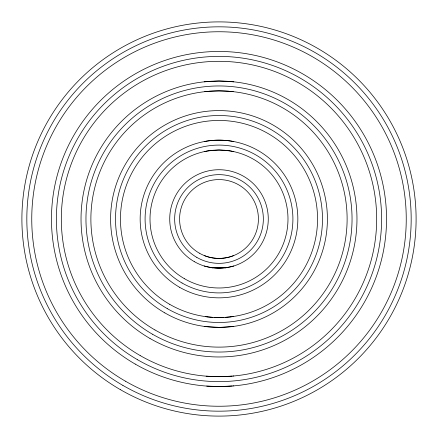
<?xml version="1.0" encoding="UTF-8"?>
<svg xmlns="http://www.w3.org/2000/svg" width="438" height="438" viewBox="0 0 438 438"><rect width="100%" height="100%" fill="white"/><g stroke="black" fill="none" stroke-linecap="round" stroke-linejoin="round"><path stroke-width="0.66" d="M233.766 255.551C224.475 259.351 213.574 259.378 204.234 255.551M233.766 266.014L225.34 267.864M204.223 151.614L208.05 150.891M204.223 141.556C213.958 139.695 224.042 139.695 233.777 141.556M208.296 150.853L219 150.015L229.704 150.853M233.246 316.515L230.426 316.888M233.766 326.398L219.728 327.405L205.488 326.562M230.191 316.915L225.652 317.326M204.223 81.824L219 81.03L233.777 81.824M204.754 91.679L208.291 91.334M233.766 375.985L233.339 376.028M233.766 385.883L233.421 385.911M232.2 376.127L219.728 376.68L206.917 376.215M232.2 386.015L220.09 386.53L207.804 386.163M209.074 91.268L219 90.885L228.926 91.268M223.982 317.424L214.018 317.424M212.348 317.326L207.809 316.915M207.344 386.13L206.709 386.086M206.512 376.187L206.139 376.154M229.709 91.334L233.246 91.679M207.574 316.888L205.208 316.581M204.962 326.491L204.234 326.398M212.66 267.864L204.234 266.014M229.95 150.891L233.777 151.614M224.71 267.525A14.345 3.427 -0.8 0 1 213.06 267.651M224.94 267.651A14.345 3.427 0.8 0 1 213.29 267.525M179.58 287.279A78.84 78.84 0 0 0 297.84 219A78.84 78.84 0 0 0 179.58 150.721A78.84 78.84 0 0 0 179.58 287.279M164.797 312.88A108.405 108.405 0 0 0 327.405 219A108.405 108.405 0 0 0 164.797 125.12A108.405 108.405 0 0 0 164.797 312.88M150.015 338.486A137.97 137.97 0 0 0 356.97 219A137.97 137.97 0 0 0 150.015 99.514A137.97 137.97 0 0 0 150.015 338.486M135.232 364.087A167.535 167.535 0 0 0 386.535 219A167.535 167.535 0 0 0 135.232 73.912A167.535 167.535 0 0 0 135.232 364.087M199.29 253.137A39.42 39.42 0 0 0 258.42 219A39.42 39.42 0 0 0 199.29 184.863A39.42 39.42 0 0 0 199.29 253.137M184.507 278.743A68.985 68.985 0 0 0 287.985 219A68.985 68.985 0 0 0 184.507 159.257A68.985 68.985 0 0 0 184.507 278.743M169.725 304.344A98.55 98.55 0 0 0 317.55 219A98.55 98.55 0 0 0 169.725 133.656A98.55 98.55 0 0 0 169.725 304.344M154.942 329.951A128.115 128.115 0 0 0 347.115 219A128.115 128.115 0 0 0 154.942 108.049A128.115 128.115 0 0 0 154.942 329.951M140.16 355.557A157.68 157.68 0 0 0 376.68 219A157.68 157.68 0 0 0 140.16 82.443A157.68 157.68 0 0 0 140.16 355.557M120.45 389.694A197.1 197.1 0 0 0 416.1 219A197.1 197.1 0 0 0 120.45 48.306A197.1 197.1 0 0 0 120.45 389.694M125.377 381.159A187.245 187.245 0 0 0 406.245 219A187.245 187.245 0 0 0 125.377 56.841A187.245 187.245 0 0 0 125.377 381.159M194.362 261.672A49.275 49.275 0 0 0 268.275 219A49.275 49.275 0 0 0 194.362 176.328A49.275 49.275 0 0 0 194.362 261.672M196.826 257.407A44.347 44.347 0 0 0 263.347 219A44.347 44.347 0 0 0 196.826 180.593A44.347 44.347 0 0 0 196.826 257.407M182.044 283.008A73.912 73.912 0 0 0 292.912 219A73.912 73.912 0 0 0 182.044 154.992A73.912 73.912 0 0 0 182.044 283.008M167.261 308.615A103.477 103.477 0 0 0 322.478 219A103.477 103.477 0 0 0 167.261 129.385A103.477 103.477 0 0 0 167.261 308.615M152.479 334.216A133.042 133.042 0 0 0 352.043 219A133.042 133.042 0 0 0 152.479 103.784A133.042 133.042 0 0 0 152.479 334.216M137.696 359.822A162.607 162.607 0 0 0 381.608 219A162.607 162.607 0 0 0 137.696 78.178A162.607 162.607 0 0 0 137.696 359.822M122.914 385.424A192.172 192.172 0 0 0 411.173 219A192.172 192.172 0 0 0 122.914 52.576A192.172 192.172 0 0 0 122.914 385.424"/></g></svg>
